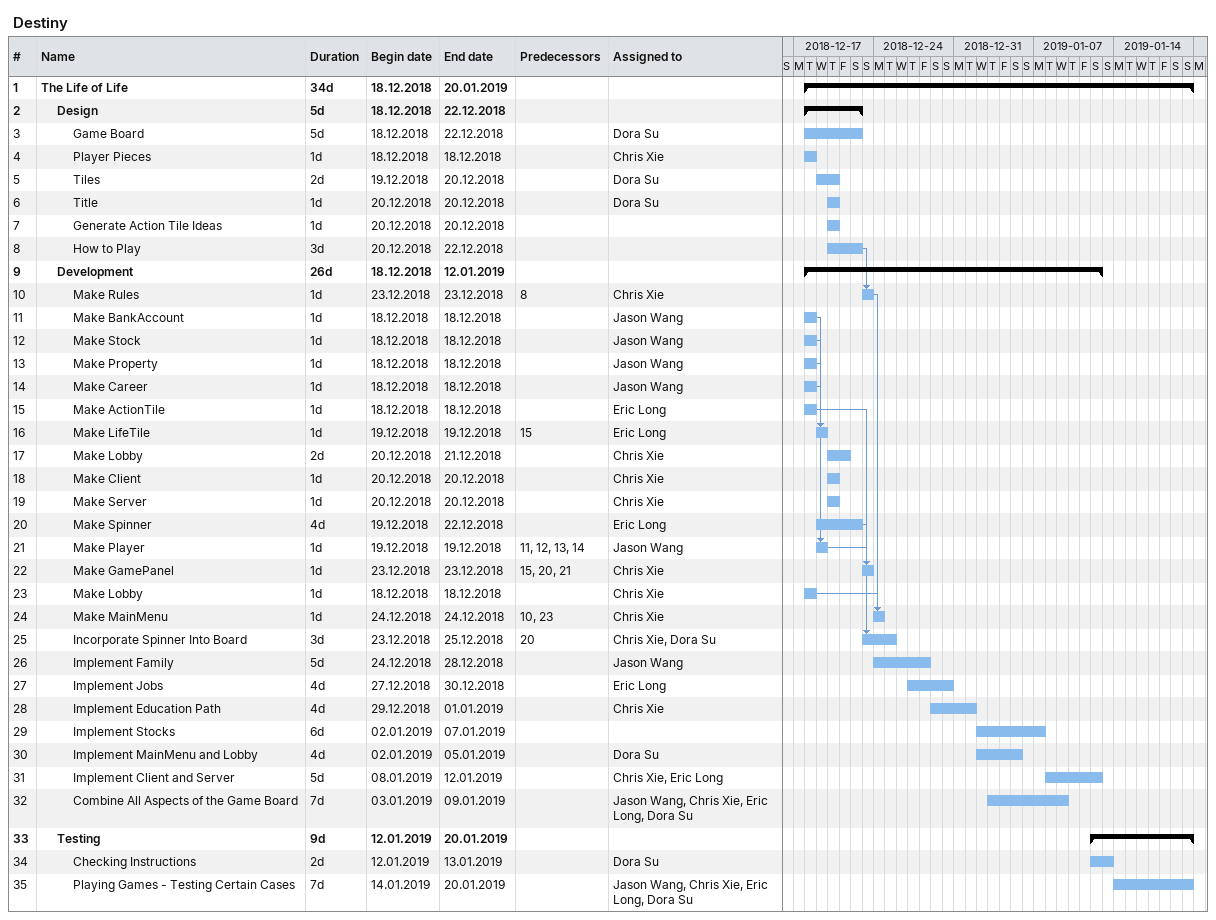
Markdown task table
Destiny

| ID | Level | Task | Duration | Start | Finish | Predecessors | Resources |
|---|---|---|---|---|---|---|---|
| 1 | 1 | **The Life of Life** | 34d | 2018-12-18 | 2019-01-20 |  |  |
| 2 | 2 | **Design** | 5d | 2018-12-18 | 2018-12-22 |  |  |
| 3 | 3 | Game Board | 5d | 2018-12-18 | 2018-12-22 |  | Dora Su |
| 4 | 3 | Player Pieces | 1d | 2018-12-18 | 2018-12-18 |  | Chris Xie |
| 5 | 3 | Tiles | 2d | 2018-12-19 | 2018-12-20 |  | Dora Su |
| 6 | 3 | Title | 1d | 2018-12-20 | 2018-12-20 |  | Dora Su |
| 7 | 3 | Generate Action Tile Ideas | 1d | 2018-12-20 | 2018-12-20 |  |  |
| 8 | 3 | How to Play | 3d | 2018-12-20 | 2018-12-22 |  |  |
| 9 | 2 | **Development** | 26d | 2018-12-18 | 2019-01-12 |  |  |
| 10 | 3 | Make Rules | 1d | 2018-12-23 | 2018-12-23 | 8 | Chris Xie |
| 11 | 3 | Make BankAccount | 1d | 2018-12-18 | 2018-12-18 |  | Jason Wang |
| 12 | 3 | Make Stock | 1d | 2018-12-18 | 2018-12-18 |  | Jason Wang |
| 13 | 3 | Make Property | 1d | 2018-12-18 | 2018-12-18 |  | Jason Wang |
| 14 | 3 | Make Career | 1d | 2018-12-18 | 2018-12-18 |  | Jason Wang |
| 15 | 3 | Make ActionTile | 1d | 2018-12-18 | 2018-12-18 |  | Eric Long |
| 16 | 3 | Make LifeTile | 1d | 2018-12-19 | 2018-12-19 | 15 | Eric Long |
| 17 | 3 | Make Lobby | 2d | 2018-12-20 | 2018-12-21 |  | Chris Xie |
| 18 | 3 | Make Client | 1d | 2018-12-20 | 2018-12-20 |  | Chris Xie |
| 19 | 3 | Make Server | 1d | 2018-12-20 | 2018-12-20 |  | Chris Xie |
| 20 | 3 | Make Spinner | 4d | 2018-12-19 | 2018-12-22 |  | Eric Long |
| 21 | 3 | Make Player | 1d | 2018-12-19 | 2018-12-19 | 11, 12, 13, 14 | Jason Wang |
| 22 | 3 | Make GamePanel | 1d | 2018-12-23 | 2018-12-23 | 15, 20, 21 | Chris Xie |
| 23 | 3 | Make Lobby | 1d | 2018-12-18 | 2018-12-18 |  | Chris Xie |
| 24 | 3 | Make MainMenu | 1d | 2018-12-24 | 2018-12-24 | 10, 23 | Chris Xie |
| 25 | 3 | Incorporate Spinner Into Board | 3d | 2018-12-23 | 2018-12-25 | 20 | Chris Xie, Dora Su |
| 26 | 3 | Implement Family | 5d | 2018-12-24 | 2018-12-28 |  | Jason Wang |
| 27 | 3 | Implement Jobs | 4d | 2018-12-27 | 2018-12-30 |  | Eric Long |
| 28 | 3 | Implement Education Path | 4d | 2018-12-29 | 2019-01-01 |  | Chris Xie |
| 29 | 3 | Implement Stocks | 6d | 2019-01-02 | 2019-01-07 |  |  |
| 30 | 3 | Implement MainMenu and Lobby | 4d | 2019-01-02 | 2019-01-05 |  | Dora Su |
| 31 | 3 | Implement Client and Server | 5d | 2019-01-08 | 2019-01-12 |  | Chris Xie, Eric Long |
| 32 | 3 | Combine All Aspects of the Game Board | 7d | 2019-01-03 | 2019-01-09 |  | Jason Wang, Chris Xie, Eric Long, Dora Su |
| 33 | 2 | **Testing** | 9d | 2019-01-12 | 2019-01-20 |  |  |
| 34 | 3 | Checking Instructions | 2d | 2019-01-12 | 2019-01-13 |  | Dora Su |
| 35 | 3 | Playing Games - Testing Certain Cases | 7d | 2019-01-14 | 2019-01-20 |  | Jason Wang, Chris Xie, Eric Long, Dora Su |
